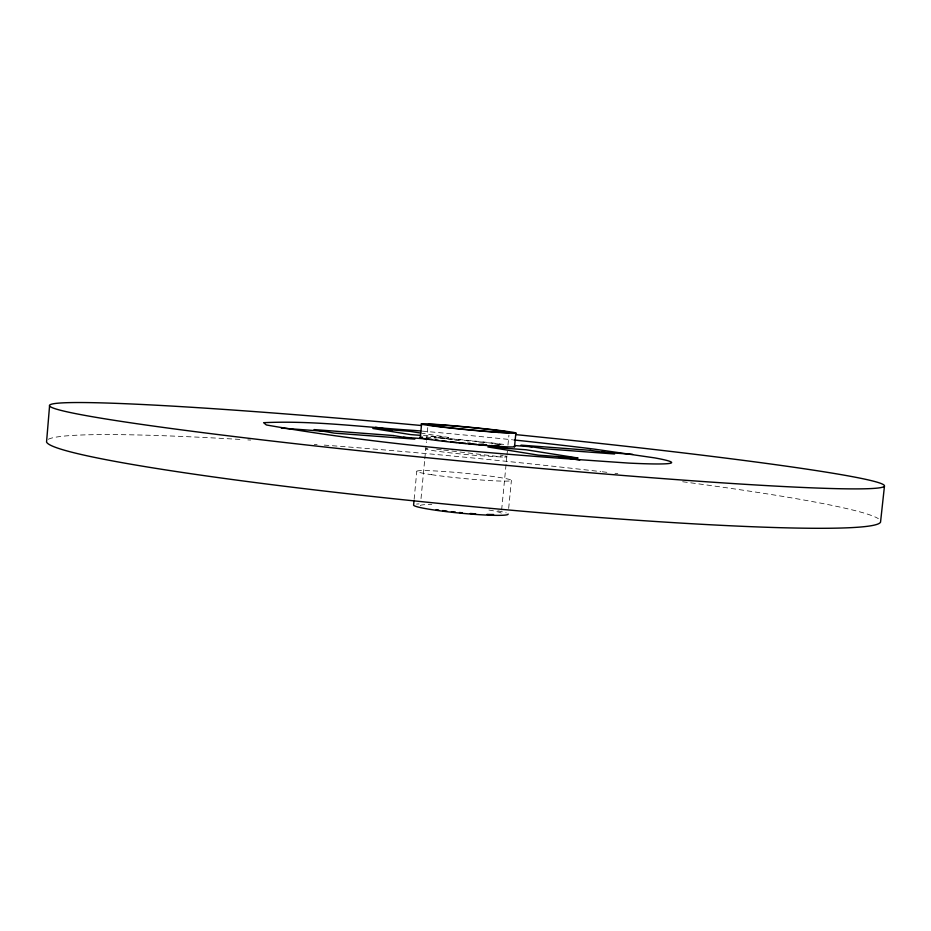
<?xml version="1.0" encoding="UTF-8"?>
<svg xmlns="http://www.w3.org/2000/svg" width="931" height="931" viewBox="0 0 931 931"><rect width="100%" height="100%" fill="white"/><g stroke="black" fill="none" stroke-linecap="round" stroke-linejoin="round"><path stroke-width="0.7" stroke-dasharray="4.66 3.49" d="M414.132 499.319L416.797 471.237M421.021 498.597L424.664 460.263M424.792 458.843L426.421 441.76M426.549 440.328L427.771 427.469M506.836 456.574L501.309 513.249A40.708 3.084 5.5 0 0 499.365 512.271L494.861 511.119A40.708 3.084 5.5 0 0 488.112 509.874M506.976 455.143L507.395 450.872M507.954 445.169L508.931 435.184M508.663 508.407L511.41 480.326M504.858 455.934A40.778 1.746 5.5 0 1 502.554 457.051L478.464 455.62A40.778 1.746 5.5 0 1 431.484 450.336L427.259 449.498A40.778 1.746 5.5 0 1 429.319 448.498M467.362 442.004L470.248 442.225M478.895 442.877L486.11 443.412M494.757 444.052L501.96 444.599A40.627 1.49 5.5 0 0 433.881 437.989M423.454 435.568L448.614 437.477L422.243 433.299M436.627 449.196L442.353 449.882M443.784 450.057L502.554 457.051M430.576 436.115L461.706 441.096M500.308 455.084L503.229 455.631M420.346 505.696A40.708 3.084 5.5 0 1 431.786 504.614M426.072 437.221A47.586 1.746 5.5 0 1 438.815 437.907L449.301 438.699A47.586 1.746 5.5 0 1 504.043 444.471M416.553 504.078A47.493 3.596 5.5 0 1 419.066 503.892M497.852 510.863A47.493 3.596 5.5 0 1 506.231 512.911M422.278 431.134A205.309 7.588 5.5 0 1 512.55 439.816M48.319 439.281A419.055 24.241 5.5 0 1 242.118 439.548M247.821 439.898A419.055 24.241 5.5 0 1 250.695 440.072M314.282 444.378A419.055 24.241 5.5 0 1 317.122 444.587M324.232 445.111A419.055 24.241 5.5 0 1 600.786 471.61M602.217 471.773A419.055 24.241 5.5 0 1 607.92 472.448M614.995 473.285A419.055 24.241 5.5 0 1 617.812 473.611M682.656 481.746A419.055 24.241 5.5 0 1 878.364 518.683M431.472 474.67A47.539 2.677 5.5 0 0 510.107 480.896A47.539 2.677 5.5 0 0 450.732 471.994A47.539 2.677 5.5 0 0 431.472 474.67"/><path stroke-width="1.4" d="M49.564 405.974L46.55 442.004A419.055 24.241 5.5 0 0 462.742 505.719A419.055 24.241 5.5 0 0 880.54 522.128L884.45 486.25M414.004 500.727L413.608 504.939A47.493 3.596 5.5 0 0 460.67 513.179A47.493 3.596 5.5 0 0 508.117 514.017M420.288 437.721L421.568 424.14M514.517 446.752L515.844 433.183M475.671 513.831L472.855 513.656A40.708 3.084 5.5 0 1 470.248 513.47M281.36 428.097L323.581 431.251M403.472 437.233L431.937 439.362M514.703 445.553L532.067 446.845M601.752 452.059L632.684 454.375M420.603 435.359L410.629 434.602L372.819 428.469L409.756 431.309L420.859 433.078M375.589 427.294L392.219 429.959M483.864 444.657L486.61 445.099M489.124 445.495L507.069 448.37M558.286 456.586L579.792 460.03M493.593 514.517A40.708 3.084 5.5 0 1 487.006 514.424M462.183 512.772A40.708 3.084 5.5 0 1 459.483 512.515M455.399 512.097A40.708 3.084 5.5 0 1 451.407 511.666M446.961 511.131A40.708 3.084 5.5 0 1 442.69 510.584M438.687 510.025A40.708 3.084 5.5 0 1 436.162 509.641M499.237 446.03A40.627 1.49 5.5 0 1 490.986 445.53M486.657 445.216A40.627 1.49 5.5 0 1 478.069 444.518M476.765 444.401A40.627 1.49 5.5 0 1 468.7 443.668M466.012 443.412A40.627 1.49 5.5 0 1 459.274 442.737M456.656 442.458A40.627 1.49 5.5 0 1 450.837 441.818M446.729 441.352A40.627 1.49 5.5 0 1 442.283 440.805M438.292 440.293A40.627 1.49 5.5 0 1 435.475 439.898M514.075 446.252A47.586 1.746 5.5 0 1 497.166 446.286L486.354 445.495A47.586 1.746 5.5 0 1 429.412 439.455L423.302 438.466A47.586 1.746 5.5 0 1 422.43 437.174M420.87 431.006A205.309 7.588 5.5 0 0 413.911 430.413C363.905 427.259 313.759 420.346 263.613 422.686L266.324 424.955C385.993 446.007 507.616 454.77 628.739 463.091A205.309 7.588 5.5 0 0 654.877 457.912L594.7 449.184A205.309 7.588 5.5 0 0 513.993 439.967M516.088 434.637A419.509 15.839 5.5 0 1 819.513 488.135A419.509 15.839 5.5 0 1 112.558 420.044A419.509 15.839 5.5 0 1 421.534 425.525M577.825 457.994L538.479 455.154L487.856 446.961L526.027 449.766L577.825 457.994M393.324 435.545L314.05 429.587L334.252 433.124L414.83 439.118L393.324 435.545M590.242 450.325L520.999 445.134L544.437 448.765L614.611 453.991L590.242 450.325M498.504 432.461L487.693 431.612A47.609 1.373 5.5 0 1 430.716 425.7L424.594 424.792A47.609 1.373 5.5 0 1 440.084 424.664L450.569 425.502A47.609 1.373 5.5 0 1 505.347 431.169L511.782 432.1A47.609 1.373 5.5 0 1 498.504 432.461M457.005 426.258L447.52 425.467A40.801 1.175 5.5 0 0 429.575 425.071L433.823 425.77A40.801 1.175 5.5 0 0 480.862 430.809L490.66 431.623A40.801 1.175 5.5 0 0 507.209 431.844L502.647 431.134A40.801 1.175 5.5 0 0 457.005 426.258"/></g></svg>
